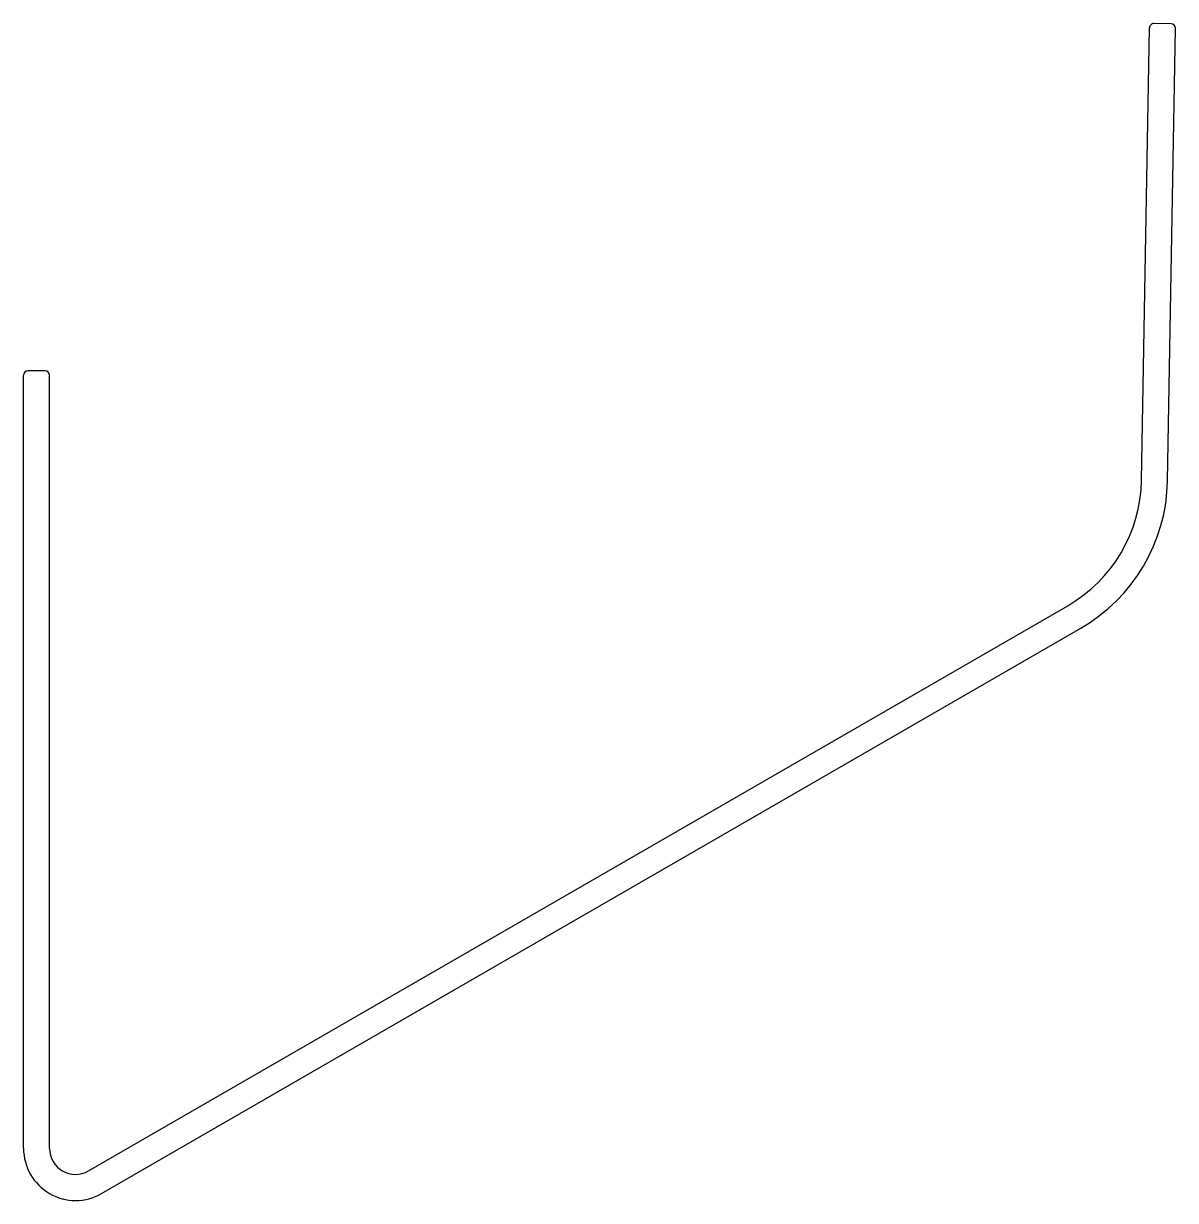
# Model space of a CAD drawing. Extents: x 627.6 to 694, y 462.1 to 529.9.
import ezdxf

# ---------------------------------------------------------------- set-up
doc = ezdxf.new("R2010")
doc.units = 0
doc.layers.get('0').update_dxf_attribs({"linetype": 'CONTINUOUS'})

msp = doc.modelspace()

# ---------------------------------------------------------------- linework, layer by layer
for p, q in [((693.709, 529.87), (692.71, 529.887)), ((692, 503.553), (692.455, 529.642)), ((693.5, 503.527), (693.955, 529.615)), ((627.583, 465.066), (627.583, 509.62)), ((628.833, 509.87), (627.833, 509.87)), ((629.083, 465.066), (629.083, 509.62)), ((631.333, 463.767), (687.751, 496.34)), ((632.083, 462.468), (688.501, 495.041))]:
    msp.add_line(p, q)
for centre, radius, start, end in [((692.705, 529.637), 0.25, 88.99994, 179.00004), ((693.705, 529.62), 0.25, 359.00004, 88.99994), ((627.833, 509.62), 0.25, 90, 180), ((628.833, 509.62), 0.25, 0, 90), ((683.501, 503.702), 8.5, 300, 359), ((683.501, 503.702), 10, 300, 359), ((630.583, 465.066), 3, 180.00001, 300), ((630.583, 465.066), 1.5, 180.00001, 300)]:
    msp.add_arc(centre, radius, start, end)

doc.saveas('drawing.dxf')
